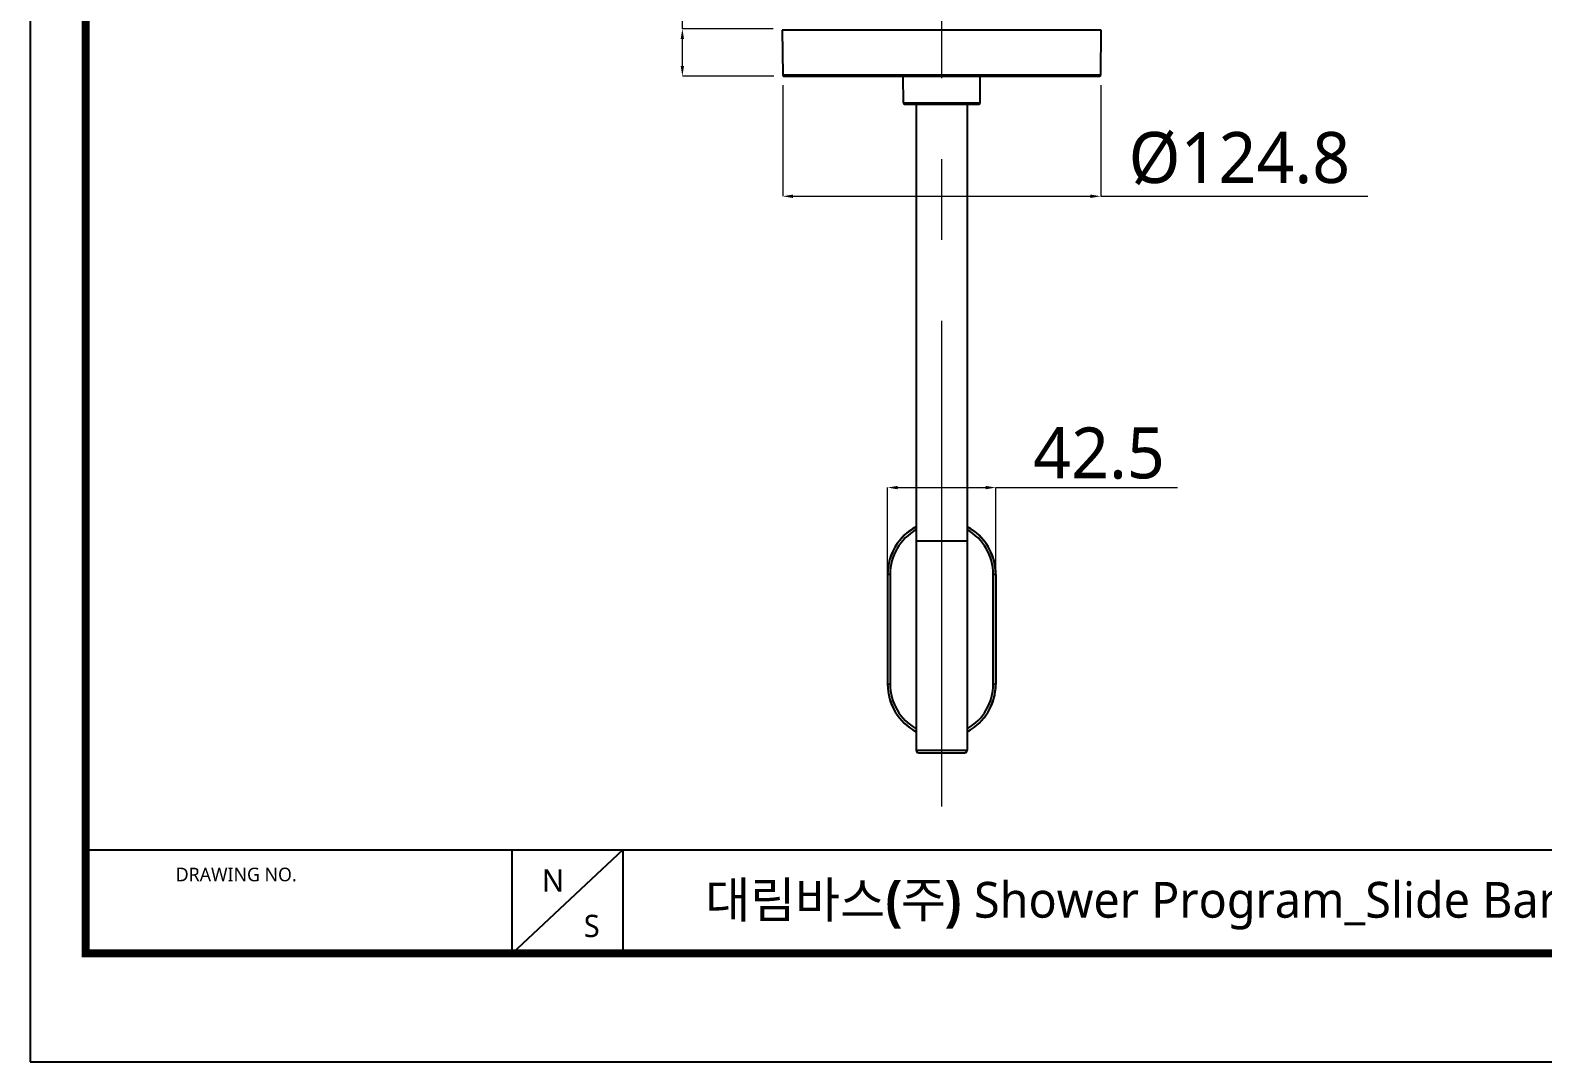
# Model space of a CAD drawing. Extents: x 1507 to 2862, y 0 to 992.
# Drawn here: x 1507 to 2101, y 0 to 405 of the extents above; entities that cross this region are included whole.
import ezdxf

# ---------------------------------------------------------------- set-up
doc = ezdxf.new("R2010")
doc.units = 0
doc.header["$LTSCALE"] = 10
doc.header["$MEASUREMENT"] = 0
doc.header["$PDMODE"] = 3
doc.header["$PDSIZE"] = -10
doc.linetypes.add('CENTER2', pattern=[28.575, 19.05, -3.175, 3.175, -3.175])
doc.layers.get('0').update_dxf_attribs({"linetype": 'CONTINUOUS'})
doc.layers.get('DEFPOINTS').update_dxf_attribs({"linetype": 'CONTINUOUS'})
doc.layers.add('中心线', color=1, linetype='CENTER2', lineweight=13)
doc.layers.add('치수', color=7, linetype='CONTINUOUS', lineweight=25)
doc.styles.add('Daelim Dimension', font='')
doc.styles.get('Daelim Dimension').set_extended_font_data('NanumGothic')
doc.dimstyles.new('DEFAULT', dxfattribs={"dimscale": 2, "dimtxt": 2, "dimasz": 2, "dimexe": 0, "dimexo": 2, "dimgap": 1, "dimtad": 1, "dimdec": 1, "dimzin": 9, "dimdsep": 46, "dimtxsty": 'Daelim Dimension', "dimcen": 0.5, "dimclrd": 252, "dimclre": 252, "dimclrt": 3, "dimadec": 1, "dimazin": 0, "dimtfac": 1, "dimtdec": 1, "dimtix": 1, "dimtmove": 0, "dimatfit": 3, "dimfxl": 1, "dimtolj": 1, "dimtzin": 1, "dimlwd": 9, "dimlwe": 9, "dimarcsym": 0})

# ---------------------------------------------------------------- blocks, each defined once
blk = doc.blocks.new('*D10')
at = {"layer": 'DEFPOINTS', "color": 0, "transparency": 16777216}
for p in [(1802.73, 387.17), (1927.5, 387.19), (1927.5, 339.55)]:
    blk.add_point(p, dxfattribs=at)
at = {"layer": '치수', "color": 5, "lineweight": 9, "transparency": 16777216}
for p, q in [((1802.73, 383.17), (1802.73, 339.55)), ((1927.5, 383.19), (1927.5, 339.55)), ((1806.73, 339.55), (1923.5, 339.55)), ((1927.5, 339.55), (2032.38, 339.55))]:
    blk.add_line(p, q, dxfattribs=at)
at = {"layer": '치수', "color": 5, "transparency": 16777216}
for points in [[(1806.73, 340.22), (1806.73, 338.88), (1802.73, 339.55)], [(1923.5, 340.22), (1923.5, 338.88), (1927.5, 339.55)]]:
    blk.add_solid(points, dxfattribs=at)
at = {"layer": '치수', "color": 7, "transparency": 16777216, "insert": (1981.94, 354.33), "char_height": 20, "attachment_point": 5, "style": 'Daelim Dimension'}
blk.add_mtext('\\A1;%%C124.8', dxfattribs=at)
blk = doc.blocks.new('*D11')
at = {"layer": 'DEFPOINTS', "color": 0, "transparency": 16777216}
for p in [(1763.36, 405.19), (1803.04, 405.19), (1803.23, 386.69)]:
    blk.add_point(p, dxfattribs=at)
at = {"layer": '치수', "color": 5, "lineweight": 9, "transparency": 16777216}
for p, q in [((1763.36, 405.19), (1763.36, 471.66)), ((1799.04, 405.19), (1763.36, 405.19)), ((1763.36, 390.69), (1763.36, 401.19)), ((1799.23, 386.69), (1763.36, 386.69))]:
    blk.add_line(p, q, dxfattribs=at)
at = {"layer": '치수', "color": 5, "transparency": 16777216}
for points in [[(1762.69, 401.19), (1764.03, 401.19), (1763.36, 405.19)], [(1762.69, 390.69), (1764.03, 390.69), (1763.36, 386.69)]]:
    blk.add_solid(points, dxfattribs=at)
at = {"layer": '치수', "color": 7, "transparency": 16777216, "insert": (1749.96, 442.39), "char_height": 20, "attachment_point": 5, "rotation": 90, "style": 'Daelim Dimension'}
blk.add_mtext('\\A1;18.5', dxfattribs=at)
blk = doc.blocks.new('*D23')
at = {"layer": 'DEFPOINTS', "color": 0, "transparency": 16777216}
for p in [(1886.36, 225.27), (1843.87, 169.69), (1886.36, 169.69)]:
    blk.add_point(p, dxfattribs=at)
at = {"layer": '치수', "color": 5, "lineweight": 9, "transparency": 16777216}
for p, q in [((1843.87, 173.69), (1843.87, 225.27)), ((1847.87, 225.27), (1882.36, 225.27)), ((1886.36, 173.69), (1886.36, 225.27)), ((1886.36, 225.27), (1957.65, 225.27))]:
    blk.add_line(p, q, dxfattribs=at)
at = {"layer": '치수', "color": 5, "transparency": 16777216}
for points in [[(1847.87, 225.93), (1847.87, 224.6), (1843.87, 225.27)], [(1882.36, 225.93), (1882.36, 224.6), (1886.36, 225.27)]]:
    blk.add_solid(points, dxfattribs=at)
at = {"layer": '치수', "color": 7, "transparency": 16777216, "insert": (1926.84, 238.67), "char_height": 20, "attachment_point": 5, "style": 'Daelim Dimension'}
blk.add_mtext('\\A1;42.5', dxfattribs=at)

msp = doc.modelspace()

# ---------------------------------------------------------------- linework, layer by layer
at = {"color": 7, "linetype": 'Continuous'}
for p, q in [((1927.68, 404.69), (1802.54, 404.69)), ((1802.54, 404.69), (1802.73, 387.19)), ((1927.5, 387.19), (1927.68, 404.69)), ((1802.73, 387.19), (1927.5, 387.19)), ((1803.23, 386.69), (1927, 386.69)), ((1850.07, 376.19), (1849.98, 386.69)), ((1880.16, 376.19), (1880.25, 386.69)), ((1850.07, 376.19), (1880.16, 376.19)), ((1850.57, 375.69), (1879.66, 375.69)), ((1855.11, 375.69), (1855.11, 122.19)), ((1875.11, 375.69), (1875.11, 122.19)), ((1875.11, 204.19), (1855.11, 204.19)), ((1844.92, 191.19), (1843.87, 191.19)), ((1843.87, 191.19), (1843.87, 148.19)), ((1843.92, 148.19), (1843.92, 191.19)), ((1844.92, 191.19), (1844.92, 148.19)), ((1886.36, 191.19), (1885.31, 191.19)), ((1885.31, 148.19), (1885.31, 191.19)), ((1886.31, 191.19), (1886.31, 148.19)), ((1886.36, 148.19), (1886.36, 191.19)), ((1843.87, 148.19), (1844.92, 148.19)), ((1885.31, 148.19), (1886.36, 148.19)), ((1855.11, 122.19), (1875.11, 122.19)), ((1856.11, 121.19), (1874.11, 121.19))]:
    msp.add_line(p, q, dxfattribs=at)
at = {"color": 5}
msp.add_line((1529.26, 83.13), (2619.57, 83.13), dxfattribs=at)
at = {"color": 5, "ltscale": 40}
for p, q in [((1696.39, 83.13), (1696.39, 42.33)), ((1696.39, 83.13), (1696.39, 42.33)), ((1740.06, 83.13), (1696.39, 42.33)), ((1740.06, 83.13), (1696.39, 42.33)), ((1740.06, 83.13), (1740.06, 42.33)), ((1740.06, 83.13), (1740.06, 42.33))]:
    msp.add_line(p, q, dxfattribs=at)
at = {"ltscale": 0.5}
msp.add_lwpolyline([(1507.49, 0), (2861.57, 0), (2861.57, 992.16), (1507.49, 992.16)], close=True, dxfattribs=at)
at = {"color": 5, "linetype": 'ByBlock', "lineweight": 200, "const_width": 3.12}
msp.add_lwpolyline([(1529.26, 42.48), (2839.66, 42.48), (2839.66, 969.12), (1529.26, 969.12)], close=True, dxfattribs=at)
at = {"color": 7, "linetype": 'Continuous'}
for centre, radius, start, end in [((1803.23, 387.19), 0.5, 180.6, 270), ((1927, 387.19), 0.5, 270, 359.4), ((1850.57, 376.19), 0.5, 180.5, 270), ((1879.66, 376.19), 0.5, 270, 359.5), ((1865.11, 191.19), 21.24, 118.13809, 180), ((1865.11, 191.19), 21.2, 118.20522, 180), ((1865.11, 191.19), 20.2, 119.76115, 180), ((1865.11, 191.19), 21.24, 0, 61.87088), ((1865.11, 191.19), 21.2, 0, 61.80443), ((1865.11, 191.19), 20.2, 0, 60.23518), ((1865.11, 148.19), 21.24, 180, 241.87088), ((1865.11, 148.19), 21.2, 180, 241.80443), ((1865.11, 148.19), 20.2, 180, 240.23518), ((1865.11, 148.19), 21.24, 298.13809, 0), ((1865.11, 148.19), 21.2, 298.20522, 0), ((1865.11, 148.19), 20.2, 299.76115, 0), ((1856.11, 122.19), 1, 180, 270), ((1874.11, 122.19), 1, 270, 0)]:
    msp.add_arc(centre, radius, start, end, dxfattribs=at)
at = {"layer": '中心线'}
msp.add_line((1865.11, 100.17), (1865.11, 938.64), dxfattribs=at)

# ---------------------------------------------------------------- texts
at = {"color": 5, "ltscale": 40, "style": 'Daelim Dimension'}
msp.add_text('DRAWING NO.', height=5.3435, dxfattribs=at).set_placement((1564.57, 70.79))
at = {"char_height": 8.74, "width": 12.204, "attachment_point": 1, "style": 'Daelim Dimension'}
for s, insert in [('N', (1708.27, 75.48)), ('S', (1724.68, 57.66))]:
    msp.add_mtext(s, dxfattribs=dict(at, insert=insert))
at = {"color": 2, "insert": (1772.36, 70.56), "char_height": 14.05378, "width": 719.415, "attachment_point": 1, "style": 'Daelim Dimension'}
msp.add_mtext('{\\fPretendard Variable SemiBold|b0|i0|c129|p2;대림바스(주)} Shower Program_Slide Bar_{\\fGulim|b0|i0|c129|p50;슬라이드바}({\\fGulim|b0|i0|c129|p50;가변형})_DL S4116               ', dxfattribs=at)

# ---------------------------------------------------------------- dimensions: what is measured, and where the dimension line sits
at = {"layer": '치수', "color": 5}
dim = msp.add_linear_dim(base=(1763.36, 405.19), p1=(1803.23, 386.69), p2=(1803.04, 405.19), angle=90, dimstyle='DEFAULT', override={"dimtxt": 10, "dimclrd": 5, "dimclre": 5, "dimclrt": 7}, dxfattribs=at)
dim.commit()
dim.dimension.update_dxf_attribs({"geometry": '*D11', "text_midpoint": (1763.36, 442.39), "dimtype": 160})
dim = msp.add_linear_dim(base=(1927.5, 339.55), p1=(1802.73, 387.17), p2=(1927.5, 387.19), text='%%C<>', dimstyle='DEFAULT', override={"dimtxt": 10, "dimclrd": 5, "dimclre": 5, "dimclrt": 7}, dxfattribs=at)
dim.commit()
dim.dimension.update_dxf_attribs({"geometry": '*D10', "text_midpoint": (1981.94, 339.55), "dimtype": 160})
dim = msp.add_linear_dim(base=(1886.36, 225.27), p1=(1843.87, 169.69), p2=(1886.36, 169.69), dimstyle='DEFAULT', override={"dimtxt": 10, "dimclrd": 5, "dimclre": 5, "dimclrt": 7}, dxfattribs=at)
dim.commit()
dim.dimension.update_dxf_attribs({"geometry": '*D23', "text_midpoint": (1926.84, 225.27), "dimtype": 160})

doc.saveas('drawing.dxf')
